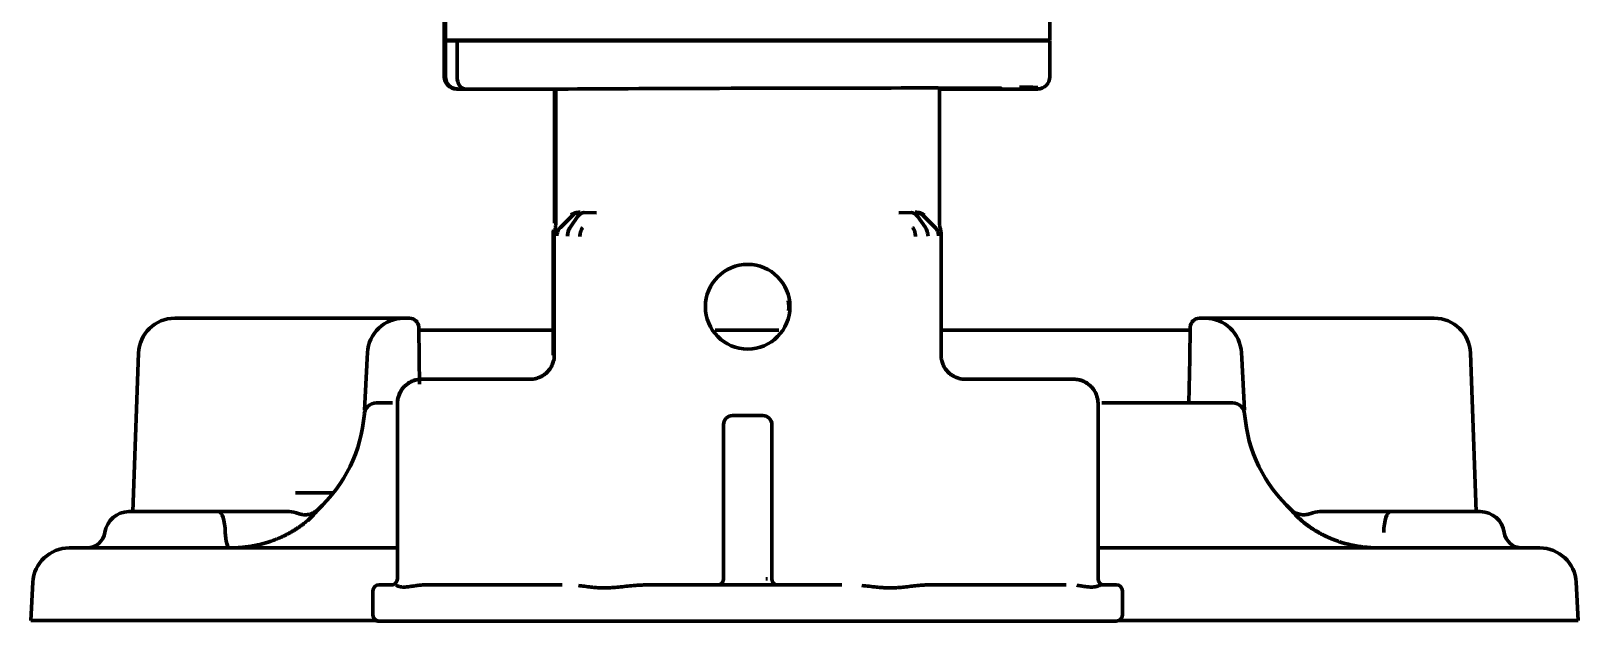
# Model space of a CAD drawing. Header units: inches. Extents: x -2898 to 7248, y 606 to 5598.
# Drawn here: x 7119.6 to 7247.6, y 2233.3 to 2282.1 of the extents above; entities that cross this region are included whole.
import ezdxf

# ---------------------------------------------------------------- set-up
doc = ezdxf.new("R2010")
doc.units = ezdxf.units.IN

msp = doc.modelspace()

# ---------------------------------------------------------------- linework, layer by layer
at = {"linetype": 'Continuous', "lineweight": 70}
for p, q in [((7153.87, 2411.84), (7153.87, 2281.34)), ((7153.77, 2358.85), (7153.77, 2281.29)), ((7203.87, 2358.4), (7203.87, 2281.34)), ((7153.77, 2278.3), (7153.77, 2281.29)), ((7153.87, 2281.29), (7153.77, 2281.29)), ((7155.67, 2281.34), (7153.87, 2281.34)), ((7154.6, 2281.29), (7153.87, 2281.29)), ((7153.87, 2278.3), (7153.87, 2281.29)), ((7154.6, 2281.29), (7154.83, 2281.29)), ((7155.06, 2281.29), (7154.83, 2281.29)), ((7154.83, 2281.29), (7154.83, 2278.29)), ((7154.83, 2281.29), (7154.83, 2278.29)), ((7154.97, 2281.29), (7155.12, 2281.34)), ((7155.06, 2281.29), (7156.82, 2281.29)), ((7202.07, 2281.34), (7155.67, 2281.34)), ((7156.12, 2281.34), (7155.97, 2281.29)), ((7201.37, 2281.29), (7156.82, 2281.29)), ((7157.59, 2281.34), (7157.48, 2281.29)), ((7157.59, 2281.34), (7157.48, 2281.29)), ((7166.4, 2281.29), (7166.25, 2281.34)), ((7181.25, 2281.29), (7181.1, 2281.34)), ((7196.8, 2281.29), (7196.65, 2281.34)), ((7201.37, 2281.29), (7203.87, 2281.29)), ((7203.87, 2281.34), (7202.07, 2281.34)), ((7202.77, 2281.29), (7202.62, 2281.34)), ((7203.77, 2281.34), (7203.77, 2281.29)), ((7203.87, 2278.44), (7203.87, 2281.29)), ((7203.87, 2278.3), (7203.87, 2278.44)), ((7155.2, 2277.29), (7155.43, 2277.29)), ((7155.3, 2277.29), (7155.53, 2277.29)), ((7155.54, 2277.29), (7164.02, 2277.29)), ((7155.54, 2277.29), (7164.02, 2277.29)), ((7162.9, 2277.29), (7162.9, 2266.21)), ((7163, 2277.29), (7163, 2266.21)), ((7194.75, 2266.21), (7194.75, 2277.38)), ((7194.75, 2277.29), (7202.21, 2277.29)), ((7194.75, 2277.29), (7202.21, 2277.29)), ((7202.21, 2277.29), (7202.44, 2277.29)), ((7165.33, 2267.07), (7166.36, 2267.05)), ((7191.38, 2267.05), (7192.41, 2267.07)), ((7164.31, 2266.79), (7163.37, 2265.85)), ((7164.83, 2266.77), (7164.17, 2265.83)), ((7164.17, 2265.83), (7164.17, 2265.83)), ((7192.91, 2266.77), (7193.58, 2265.83)), ((7193.43, 2266.79), (7194.37, 2265.85)), ((7162.77, 2255.29), (7162.77, 2265.35)), ((7162.87, 2255.29), (7162.87, 2265.35)), ((7194.87, 2255.29), (7194.87, 2265.35)), ((7131.47, 2258.34), (7136.96, 2258.34)), ((7136.96, 2258.34), (7144.42, 2258.34)), ((7144.42, 2258.34), (7150.42, 2258.34)), ((7150.42, 2258.34), (7150.87, 2258.34)), ((7150.87, 2258.34), (7150.9, 2258.34)), ((7216.27, 2258.34), (7216.24, 2258.34)), ((7216.27, 2258.34), (7216.72, 2258.34)), ((7216.72, 2258.34), (7222.72, 2258.34)), ((7222.72, 2258.34), (7230.18, 2258.34)), ((7230.18, 2258.34), (7235.67, 2258.34)), ((7151.65, 2257.61), (7151.69, 2254.97)), ((7162.77, 2257.34), (7151.65, 2257.34)), ((7181.46, 2257.34), (7176.18, 2257.34)), ((7215.49, 2257.34), (7194.87, 2257.34)), ((7215.45, 2254.97), (7215.49, 2257.61)), ((7128.47, 2255.45), (7128.01, 2242.34)), ((7147.4, 2255), (7147.42, 2255.5)), ((7219.72, 2255.5), (7219.75, 2255)), ((7239.13, 2242.34), (7238.67, 2255.45)), ((7147.17, 2250.72), (7147.4, 2255)), ((7151.69, 2254.97), (7151.73, 2252.89)), ((7215.38, 2251.34), (7215.45, 2254.97)), ((7219.75, 2255), (7219.97, 2250.72)), ((7151.89, 2253.29), (7160.87, 2253.29)), ((7196.87, 2253.29), (7205.86, 2253.29)), ((7149.48, 2251.34), (7148.15, 2251.34)), ((7149.89, 2251.29), (7149.89, 2236.79)), ((7180.12, 2250.29), (7177.62, 2250.29)), ((7207.86, 2251.29), (7207.86, 2236.79)), ((7218.99, 2251.34), (7208.16, 2251.34)), ((7176.87, 2249.54), (7176.87, 2236.79)), ((7180.87, 2236.79), (7180.87, 2249.54)), ((7143.57, 2243.89), (7141.47, 2243.89)), ((7144.59, 2243.89), (7143.57, 2243.89)), ((7127.67, 2242.34), (7135.13, 2242.34)), ((7239.48, 2242.34), (7232.01, 2242.34)), ((7149.89, 2239.34), (7122.73, 2239.34)), ((7244.41, 2239.34), (7207.85, 2239.34)), ((7119.57, 2233.34), (7119.74, 2236.5)), ((7148.37, 2236.29), (7149.53, 2236.29)), ((7152.51, 2236.29), (7163.53, 2236.29)), ((7171.07, 2236.29), (7177.1, 2236.29)), ((7177.97, 2236.29), (7179.77, 2236.29)), ((7180.65, 2236.29), (7186.67, 2236.29)), ((7194.21, 2236.29), (7205.23, 2236.29)), ((7209.37, 2236.29), (7208.21, 2236.29)), ((7247.57, 2233.34), (7247.41, 2236.5)), ((7147.87, 2235.79), (7147.87, 2233.79)), ((7209.87, 2233.79), (7209.87, 2235.79)), ((7119.57, 2233.34), (7148.15, 2233.34)), ((7148.27, 2233.29), (7148.37, 2233.29)), ((7148.37, 2233.29), (7209.37, 2233.29)), ((7209.59, 2233.34), (7247.57, 2233.34))]:
    msp.add_line(p, q, dxfattribs=at)
msp.add_circle((7178.87, 2259.29), 3.5, dxfattribs=at)
for centre, radius, start, end in [((7178.77, 2259.29), 3.5, 354.6056, 8.3475), ((7131.47, 2255.34), 3, 90, 178), ((7150.42, 2255.34), 3, 90, 177), ((7150.9, 2257.59), 0.75, 1, 90), ((7216.24, 2257.59), 0.75, 90, 179), ((7216.72, 2255.34), 3, 3, 90), ((7235.67, 2255.34), 3, 2, 90), ((7135.19, 2251.34), 12, 312.3399, 355.5883), ((7148.15, 2250.34), 1, 90, 175.5883), ((7177.62, 2249.54), 0.75, 90, 180), ((7180.12, 2249.54), 0.75, 0, 90), ((7218.99, 2250.34), 1, 4.4117, 90), ((7231.95, 2251.34), 12, 184.4117, 227.6601), ((7127.67, 2240.34), 2, 90, 171.7868), ((7239.48, 2240.34), 2, 8.2132, 90), ((7124.2, 2240.84), 1.5, 270, 351.7868), ((7242.94, 2240.84), 1.5, 188.2132, 270), ((7122.73, 2236.34), 3, 90, 177), ((7244.41, 2236.34), 3, 3, 90), ((7148.37, 2235.79), 0.5, 90, 180), ((7176.37, 2236.79), 0.5, 270, 0), ((7181.37, 2236.79), 0.5, 180, 270), ((7209.37, 2235.79), 0.5, 0, 90), ((7148.37, 2233.79), 0.5, 180, 270), ((7209.37, 2233.79), 0.5, 270, 0), ((7148.27, 2233.79), 0.5, 244.1573, 270)]:
    msp.add_arc(centre, radius, start, end, dxfattribs=at)
for centre, major_axis, ratio, start_param, end_param in [((7154.77, 2278.3), (-1, 0), 0.999995, 0, 1.567711), ((7154.87, 2278.3), (-1, 0), 0.999995, 0, 1.567711), ((7156.27, 2277.29), (-1.5, 0), 0.003085, 0.00001, 0.785408), ((7155.54, 2278.29), (0, 1), 0.7071, 1.570796, 3.141593), ((7155.54, 2278.29), (0, 1), 0.7071, 1.570796, 3.141593), ((7156.37, 2277.29), (-1.5, 0), 0.003085, 0.00001, 0.785408), ((7178.87, 2277.29), (21, 0.06), 0.003085, 5.569494, 8.63937), ((7201.37, 2277.43), (1.5, 0), 0.003085, 6.283176, 7.853972), ((7201.37, 2277.29), (1.5, 0), 0.003085, 5.497778, 6.283176), ((7202.87, 2278.3), (-1, 0), 0.999995, 1.573882, 3.141593), ((7165.02, 2266.08), (-0.707, -0.707), 0.999695, 3.927142, 4.71239), ((7164.67, 2265.13), (-0.017, -1), 0.707053, 3.945502, 4.724738), ((7165.7, 2265.11), (-0.01, -1), 0.707088, 3.940402, 4.719667), ((7192.04, 2265.11), (0.01, -1), 0.707088, 1.564381, 2.342782), ((7151.89, 2251.29), (1.41, 1.41), 0.999695, 0.78555, 2.356042), ((7205.86, 2251.29), (-1.41, 1.41), 0.999695, 3.927143, 5.497635), ((7135.13, 2240.34), (0, -2), 0.263465, 1.714146, 3.141593), ((7140.93, 2240.34), (0, -2), 1, 2.752772, 3.14159), ((7226.21, 2240.34), (0, 2), 1, 0, 0.388814), ((7232.01, 2240.34), (0, -2), 0.263455, 3.141593, 4.569043), ((7136.04, 2240.84), (0, 1.5), 0.263454, 1.714393, 3.141591), ((7149.39, 2236.79), (0, -0.5), 0.999848, 0, 1.570796), ((7208.36, 2236.79), (0, -0.5), 0.999848, 4.712389, 6.283185)]:
    msp.add_ellipse(centre, major_axis=major_axis, ratio=ratio, start_param=start_param, end_param=end_param, dxfattribs=at)
for points, knots in [([(7165.01, 2267.1), (7164.93, 2267.1), (7164.85, 2267.1), (7164.71, 2267.08), (7164.64, 2267.06), (7164.55, 2267.03), (7164.52, 2267.02), (7164.46, 2267), (7164.43, 2266.98), (7164.37, 2266.95), (7164.35, 2266.94), (7164.29, 2266.9), (7164.27, 2266.88), (7164.24, 2266.86)], [0, 0, 0, 0, 0.25, 0.25, 0.5, 0.5, 0.625, 0.625, 0.75, 0.75, 0.875, 0.875, 1, 1, 1, 1]), ([(7164.83, 2266.77), (7164.86, 2266.82), (7164.9, 2266.86), (7164.95, 2266.91), (7164.96, 2266.92), (7164.98, 2266.93), (7164.99, 2266.94), (7165.02, 2266.97), (7165.04, 2266.98), (7165.1, 2267.02), (7165.15, 2267.04), (7165.2, 2267.05), (7165.22, 2267.06), (7165.23, 2267.06), (7165.24, 2267.06), (7165.24, 2267.06), (7165.25, 2267.06), (7165.25, 2267.06), (7165.28, 2267.07), (7165.31, 2267.07), (7165.33, 2267.07)], [0, 0, 0, 0, 0.25, 0.25, 0.3125, 0.3125, 0.375, 0.375, 0.5, 0.5, 0.75, 0.75, 0.8125, 0.828125, 0.828125, 0.84375, 0.84375, 0.875, 0.875, 1, 1, 1, 1]), ([(7192.91, 2266.77), (7192.88, 2266.82), (7192.84, 2266.86), (7192.78, 2266.92), (7192.76, 2266.93), (7192.73, 2266.96), (7192.72, 2266.96), (7192.7, 2266.98), (7192.69, 2266.99), (7192.64, 2267.02), (7192.59, 2267.04), (7192.54, 2267.05), (7192.52, 2267.06), (7192.51, 2267.06), (7192.5, 2267.06), (7192.5, 2267.06), (7192.49, 2267.06), (7192.49, 2267.06), (7192.46, 2267.07), (7192.44, 2267.07), (7192.41, 2267.07)], [0, 0, 0, 0, 0.25, 0.25, 0.375, 0.375, 0.4375, 0.4375, 0.5, 0.5, 0.75, 0.75, 0.8125, 0.828125, 0.828125, 0.84375, 0.84375, 0.875, 0.875, 1, 1, 1, 1]), ([(7193.43, 2266.79), (7193.38, 2266.84), (7193.28, 2266.92), (7193.17, 2266.98), (7193.04, 2267.03), (7192.98, 2267.05), (7192.9, 2267.07), (7192.88, 2267.07), (7192.85, 2267.08), (7192.83, 2267.08), (7192.83, 2267.08), (7192.79, 2267.08), (7192.75, 2267.08), (7192.72, 2267.08)], [0, 0, 0, 0, 0.25, 0.5, 0.5, 0.75, 0.75, 0.8125, 0.84375, 0.84375, 0.875, 0.875, 1, 1, 1, 1]), ([(7193.5, 2266.86), (7193.45, 2266.9), (7193.4, 2266.94), (7193.28, 2267), (7193.22, 2267.02), (7193.1, 2267.06), (7193.03, 2267.08), (7192.89, 2267.1), (7192.81, 2267.1), (7192.73, 2267.1)], [0, 0, 0, 0, 0.25, 0.25, 0.5, 0.5, 0.75, 0.75, 1, 1, 1, 1]), ([(7162.81, 2265.64), (7162.81, 2265.64), (7162.81, 2265.64), (7162.81, 2265.62), (7162.79, 2265.57), (7162.78, 2265.5), (7162.77, 2265.43), (7162.77, 2265.38), (7162.77, 2265.35)], [0, 0, 0, 0, 0.000031, 0.000031, 0.250024, 0.500016, 0.750008, 1, 1, 1, 1]), ([(7162.91, 2265.64), (7162.91, 2265.64), (7162.91, 2265.64), (7162.91, 2265.62), (7162.89, 2265.57), (7162.88, 2265.5), (7162.87, 2265.43), (7162.87, 2265.38), (7162.87, 2265.35)], [0, 0, 0, 0, 0.000031, 0.000031, 0.250024, 0.500016, 0.750008, 1, 1, 1, 1]), ([(7162.91, 2265.64), (7162.94, 2265.73), (7162.96, 2265.83), (7162.98, 2265.97), (7162.99, 2266.04), (7162.99, 2266.13), (7163, 2266.16), (7163, 2266.18), (7163, 2266.19), (7163, 2266.2), (7163, 2266.21), (7163, 2266.21)], [0, 0, 0, 0, 0.5, 0.5, 0.75, 0.875, 0.9375, 0.9375, 0.96875, 0.96875, 1, 1, 1, 1]), ([(7163.37, 2265.85), (7163.33, 2265.8), (7163.29, 2265.75), (7163.21, 2265.64), (7163.18, 2265.59), (7163.13, 2265.47), (7163.11, 2265.4), (7163.09, 2265.27), (7163.08, 2265.21), (7163.08, 2265.14)], [0, 0, 0, 0, 0.25, 0.25, 0.5, 0.5, 0.75, 0.75, 1, 1, 1, 1]), ([(7165.2, 2265.81), (7165.2, 2265.81), (7165.2, 2265.81), (7165.18, 2265.79), (7165.15, 2265.74), (7165.11, 2265.66), (7165.07, 2265.58), (7165.04, 2265.49), (7165.02, 2265.4), (7165, 2265.3), (7164.99, 2265.21), (7164.99, 2265.14), (7164.99, 2265.11)], [0, 0, 0, 0, 0.00004, 0.00004, 0.125035, 0.25003, 0.375025, 0.50002, 0.625015, 0.75001, 0.875005, 1, 1, 1, 1]), ([(7192.54, 2265.82), (7192.55, 2265.81), (7192.56, 2265.8), (7192.57, 2265.77), (7192.58, 2265.76), (7192.6, 2265.72), (7192.62, 2265.69), (7192.65, 2265.61), (7192.68, 2265.56), (7192.7, 2265.46), (7192.71, 2265.43), (7192.73, 2265.37), (7192.73, 2265.34), (7192.74, 2265.27), (7192.75, 2265.23), (7192.75, 2265.19), (7192.75, 2265.18), (7192.75, 2265.17), (7192.75, 2265.15), (7192.75, 2265.13), (7192.75, 2265.11)], [0, 0, 0, 0, 0.0625, 0.0625, 0.125, 0.125, 0.25, 0.25, 0.5, 0.5, 0.625, 0.625, 0.75, 0.75, 0.875, 0.90625, 0.921875, 0.921875, 0.9375, 1, 1, 1, 1]), ([(7193.58, 2265.83), (7193.59, 2265.81), (7193.61, 2265.77), (7193.64, 2265.73), (7193.64, 2265.72), (7193.65, 2265.72), (7193.65, 2265.71), (7193.65, 2265.71), (7193.66, 2265.7), (7193.66, 2265.69), (7193.69, 2265.62), (7193.71, 2265.56), (7193.75, 2265.44), (7193.76, 2265.38), (7193.78, 2265.26), (7193.78, 2265.19), (7193.79, 2265.13)], [0, 0, 0, 0, 0.125, 0.1875, 0.195313, 0.195313, 0.203125, 0.203125, 0.21875, 0.25, 0.25, 0.5, 0.5, 0.75, 0.75, 1, 1, 1, 1]), ([(7194.66, 2265.14), (7194.66, 2265.21), (7194.65, 2265.27), (7194.63, 2265.4), (7194.61, 2265.46), (7194.57, 2265.55), (7194.55, 2265.59), (7194.53, 2265.63), (7194.53, 2265.64), (7194.53, 2265.64), (7194.53, 2265.64), (7194.52, 2265.65), (7194.52, 2265.65), (7194.51, 2265.67), (7194.5, 2265.69), (7194.45, 2265.76), (7194.41, 2265.8), (7194.37, 2265.85)], [0, 0, 0, 0, 0.25, 0.25, 0.5, 0.5, 0.625, 0.65625, 0.660156, 0.660156, 0.664063, 0.664063, 0.671875, 0.6875, 0.75, 0.75, 1, 1, 1, 1]), ([(7194.83, 2265.64), (7194.8, 2265.73), (7194.78, 2265.83), (7194.76, 2265.97), (7194.75, 2266.04), (7194.75, 2266.13), (7194.75, 2266.16), (7194.75, 2266.18), (7194.75, 2266.19), (7194.75, 2266.2), (7194.75, 2266.21), (7194.75, 2266.21)], [0, 0, 0, 0, 0.5, 0.5, 0.75, 0.875, 0.9375, 0.9375, 0.96875, 0.96875, 1, 1, 1, 1]), ([(7194.83, 2265.64), (7194.83, 2265.64), (7194.83, 2265.64), (7194.84, 2265.62), (7194.85, 2265.57), (7194.86, 2265.5), (7194.87, 2265.43), (7194.87, 2265.38), (7194.87, 2265.35)], [0, 0, 0, 0, 0.000031, 0.000031, 0.250024, 0.500016, 0.750008, 1, 1, 1, 1]), ([(7149.88, 2251.29), (7149.88, 2251.31), (7149.89, 2251.33), (7149.89, 2251.36), (7149.89, 2251.37), (7149.89, 2251.42), (7149.89, 2251.46), (7149.9, 2251.55), (7149.92, 2251.68), (7149.95, 2251.81), (7149.98, 2251.9), (7149.99, 2251.93), (7150.01, 2252), (7150.02, 2252.03), (7150.09, 2252.18), (7150.15, 2252.29), (7150.26, 2252.46), (7150.3, 2252.51), (7150.36, 2252.59), (7150.38, 2252.61), (7150.42, 2252.66), (7150.45, 2252.68), (7150.56, 2252.8), (7150.66, 2252.88), (7150.8, 2252.97), (7150.83, 2252.99), (7150.87, 2253.02), (7150.88, 2253.02), (7150.91, 2253.04), (7150.98, 2253.08), (7151.06, 2253.12), (7151.24, 2253.19), (7151.36, 2253.23), (7151.52, 2253.26), (7151.56, 2253.27), (7151.62, 2253.28), (7151.66, 2253.28), (7151.75, 2253.29), (7151.82, 2253.29), (7151.89, 2253.29)], [0, 0, 0, 0, 0.015625, 0.015625, 0.03125, 0.03125, 0.0625, 0.0625, 0.125, 0.1875, 0.1875, 0.21875, 0.21875, 0.25, 0.25, 0.375, 0.375, 0.4375, 0.4375, 0.46875, 0.46875, 0.5, 0.5, 0.625, 0.625, 0.65625, 0.65625, 0.671875, 0.671875, 0.6875, 0.75, 0.75, 0.875, 0.875, 0.90625, 0.90625, 0.9375, 0.9375, 1, 1, 1, 1]), ([(7207.86, 2251.29), (7207.86, 2251.31), (7207.86, 2251.33), (7207.86, 2251.36), (7207.85, 2251.37), (7207.85, 2251.42), (7207.85, 2251.46), (7207.84, 2251.55), (7207.82, 2251.68), (7207.79, 2251.81), (7207.76, 2251.9), (7207.75, 2251.93), (7207.73, 2252), (7207.72, 2252.03), (7207.65, 2252.18), (7207.59, 2252.29), (7207.48, 2252.46), (7207.45, 2252.51), (7207.38, 2252.59), (7207.36, 2252.61), (7207.32, 2252.66), (7207.29, 2252.68), (7207.18, 2252.8), (7207.08, 2252.88), (7206.94, 2252.97), (7206.91, 2252.99), (7206.87, 2253.02), (7206.86, 2253.02), (7206.83, 2253.04), (7206.76, 2253.08), (7206.68, 2253.12), (7206.5, 2253.19), (7206.38, 2253.23), (7206.22, 2253.26), (7206.18, 2253.27), (7206.12, 2253.28), (7206.09, 2253.28), (7205.99, 2253.29), (7205.92, 2253.29), (7205.86, 2253.29)], [0, 0, 0, 0, 0.015625, 0.015625, 0.03125, 0.03125, 0.0625, 0.0625, 0.125, 0.1875, 0.1875, 0.21875, 0.21875, 0.25, 0.25, 0.375, 0.375, 0.4375, 0.4375, 0.46875, 0.46875, 0.5, 0.5, 0.625, 0.625, 0.65625, 0.65625, 0.671875, 0.671875, 0.6875, 0.75, 0.75, 0.875, 0.875, 0.90625, 0.90625, 0.9375, 0.9375, 1, 1, 1, 1]), ([(7139.35, 2242.34), (7139.02, 2242.34), (7138.69, 2242.34), (7138.19, 2242.34), (7138.02, 2242.34), (7137.68, 2242.34), (7137.51, 2242.34), (7137.17, 2242.34), (7136.99, 2242.34), (7136.72, 2242.34), (7136.63, 2242.34), (7136.45, 2242.34), (7136.36, 2242.34), (7136.08, 2242.34), (7135.9, 2242.34), (7135.52, 2242.34), (7135.32, 2242.34), (7135.13, 2242.34)], [0, 0, 0, 0, 0.25, 0.25, 0.375, 0.375, 0.5, 0.5, 0.625, 0.625, 0.6875, 0.6875, 0.75, 0.75, 0.875, 0.875, 1, 1, 1, 1]), ([(7140.93, 2242.34), (7140.93, 2242.34), (7140.92, 2242.34), (7140.89, 2242.34), (7140.87, 2242.34), (7140.8, 2242.34), (7140.76, 2242.34), (7140.69, 2242.34), (7140.66, 2242.34), (7140.62, 2242.34), (7140.6, 2242.34), (7140.57, 2242.34), (7140.56, 2242.34), (7140.47, 2242.34), (7140.4, 2242.34), (7140.23, 2242.34), (7140.14, 2242.34), (7140.02, 2242.34), (7139.99, 2242.34), (7139.94, 2242.34), (7139.91, 2242.34), (7139.83, 2242.34), (7139.78, 2242.34), (7139.6, 2242.34), (7139.48, 2242.34), (7139.35, 2242.34)], [0, 0, 0, 0, 0.120168, 0.120168, 0.245859, 0.245859, 0.371549, 0.371549, 0.434394, 0.434394, 0.465816, 0.465816, 0.497239, 0.497239, 0.622929, 0.622929, 0.74862, 0.74862, 0.780042, 0.780042, 0.811465, 0.811465, 0.87431, 0.87431, 1, 1, 1, 1]), ([(7141.78, 2241.09), (7141.79, 2241.09), (7141.81, 2241.1), (7141.83, 2241.12), (7141.85, 2241.13), (7141.87, 2241.15), (7141.89, 2241.16), (7141.91, 2241.18), (7141.93, 2241.19), (7141.95, 2241.21), (7141.97, 2241.22), (7142, 2241.24), (7142.02, 2241.25), (7142.04, 2241.27), (7142.06, 2241.28), (7142.08, 2241.3), (7142.1, 2241.32), (7142.12, 2241.33), (7142.14, 2241.35), (7142.16, 2241.36), (7142.17, 2241.38), (7142.19, 2241.39), (7142.21, 2241.41), (7142.23, 2241.42), (7142.25, 2241.44), (7142.27, 2241.45), (7142.29, 2241.47), (7142.31, 2241.48), (7142.32, 2241.5), (7142.34, 2241.51), (7142.36, 2241.53), (7142.38, 2241.54), (7142.39, 2241.56), (7142.41, 2241.57), (7142.43, 2241.59), (7142.45, 2241.6), (7142.51, 2241.65), (7142.61, 2241.74), (7142.73, 2241.86), (7142.83, 2241.96), (7142.93, 2242.06), (7143.01, 2242.16), (7143.09, 2242.24), (7143.14, 2242.31), (7143.18, 2242.35), (7143.2, 2242.37), (7143.21, 2242.39), (7143.22, 2242.4), (7143.22, 2242.41), (7143.23, 2242.42), (7143.24, 2242.43), (7143.25, 2242.44), (7143.25, 2242.45), (7143.26, 2242.45), (7143.26, 2242.46), (7143.26, 2242.46), (7143.27, 2242.47), (7143.27, 2242.47), (7143.27, 2242.47), (7143.27, 2242.47), (7143.27, 2242.47), (7143.27, 2242.47)], [0, 0, 0, 0, 0.005981, 0.011979, 0.017993, 0.024024, 0.030072, 0.036136, 0.042216, 0.048312, 0.054424, 0.060552, 0.066696, 0.072855, 0.07903, 0.085221, 0.091427, 0.097648, 0.103885, 0.110137, 0.116404, 0.122686, 0.128984, 0.135296, 0.141623, 0.147964, 0.154321, 0.160692, 0.167078, 0.173478, 0.179893, 0.186322, 0.192766, 0.199223, 0.205695, 0.212182, 0.218682, 0.277307, 0.334296, 0.389687, 0.443531, 0.513013, 0.578894, 0.641314, 0.700366, 0.720227, 0.739948, 0.759533, 0.778983, 0.798302, 0.817491, 0.83655, 0.855481, 0.874285, 0.892964, 0.911522, 0.92996, 0.94828, 0.966483, 0.984571, 1, 1, 1, 1]), ([(7223.87, 2242.47), (7223.93, 2242.42), (7223.98, 2242.38), (7224.11, 2242.3), (7224.17, 2242.26), (7224.31, 2242.19), (7224.38, 2242.17), (7224.52, 2242.13), (7224.59, 2242.11), (7224.73, 2242.09), (7224.8, 2242.08), (7224.94, 2242.08), (7225.01, 2242.09), (7225.15, 2242.1), (7225.21, 2242.12), (7225.33, 2242.15), (7225.39, 2242.17), (7225.45, 2242.19)], [0, 0, 0, 0, 0.125, 0.125, 0.25, 0.25, 0.375, 0.375, 0.5, 0.5, 0.625, 0.625, 0.75, 0.75, 0.875, 0.875, 1, 1, 1, 1]), ([(7223.87, 2242.47), (7223.87, 2242.47), (7223.87, 2242.47), (7223.87, 2242.47), (7223.87, 2242.47), (7223.87, 2242.47), (7223.88, 2242.47), (7223.88, 2242.47), (7223.88, 2242.46), (7223.88, 2242.46), (7223.88, 2242.46), (7223.88, 2242.46), (7223.89, 2242.45), (7223.89, 2242.45), (7223.89, 2242.45), (7223.9, 2242.44), (7223.9, 2242.43), (7223.92, 2242.41), (7223.94, 2242.39), (7223.96, 2242.35), (7224, 2242.31), (7224.05, 2242.24), (7224.13, 2242.16), (7224.21, 2242.06), (7224.31, 2241.96), (7224.41, 2241.86), (7224.54, 2241.74), (7224.64, 2241.65), (7224.71, 2241.58), (7224.75, 2241.55), (7224.79, 2241.52), (7224.82, 2241.49), (7224.86, 2241.46), (7224.9, 2241.43), (7224.94, 2241.4), (7224.98, 2241.37), (7225.02, 2241.34), (7225.06, 2241.31), (7225.1, 2241.27), (7225.14, 2241.24), (7225.18, 2241.21), (7225.23, 2241.18), (7225.27, 2241.15), (7225.31, 2241.12), (7225.34, 2241.1), (7225.36, 2241.09)], [0, 0, 0, 0, 0.029105, 0.038847, 0.048609, 0.058391, 0.068194, 0.078018, 0.087864, 0.09773, 0.107619, 0.117529, 0.127462, 0.137417, 0.147396, 0.157398, 0.192275, 0.227923, 0.264352, 0.301579, 0.36045, 0.422688, 0.488383, 0.557676, 0.611378, 0.666619, 0.723453, 0.781915, 0.795247, 0.808519, 0.821731, 0.834881, 0.84797, 0.860996, 0.87396, 0.886861, 0.899697, 0.912469, 0.925176, 0.937816, 0.95039, 0.962897, 0.975334, 0.987703, 1, 1, 1, 1]), ([(7227.79, 2242.34), (7227.76, 2242.34), (7227.73, 2242.34), (7227.66, 2242.34), (7227.57, 2242.34), (7227.48, 2242.34), (7227.31, 2242.34), (7227.2, 2242.34), (7227.05, 2242.34), (7227.01, 2242.34), (7226.94, 2242.34), (7226.91, 2242.34), (7226.87, 2242.34), (7226.76, 2242.34), (7226.67, 2242.34), (7226.57, 2242.34), (7226.54, 2242.34), (7226.5, 2242.34), (7226.48, 2242.34), (7226.46, 2242.34), (7226.44, 2242.34), (7226.38, 2242.34), (7226.34, 2242.34), (7226.27, 2242.34), (7226.25, 2242.34), (7226.22, 2242.34), (7226.21, 2242.34), (7226.21, 2242.34)], [0, 0, 0, 0, 0.031409, 0.031409, 0.062818, 0.125636, 0.125636, 0.251273, 0.251273, 0.314091, 0.314091, 0.3455, 0.3455, 0.376909, 0.502546, 0.502546, 0.565364, 0.565364, 0.596773, 0.596773, 0.628182, 0.628182, 0.753819, 0.753819, 0.879455, 0.879455, 1, 1, 1, 1]), ([(7232.01, 2242.34), (7231.82, 2242.34), (7231.63, 2242.34), (7231.34, 2242.34), (7231.25, 2242.34), (7231.06, 2242.34), (7230.96, 2242.34), (7230.5, 2242.34), (7230.15, 2242.34), (7229.71, 2242.34), (7229.63, 2242.34), (7229.46, 2242.34), (7229.37, 2242.34), (7229.12, 2242.34), (7228.95, 2242.34), (7228.45, 2242.34), (7228.12, 2242.34), (7227.79, 2242.34)], [0, 0, 0, 0, 0.125, 0.125, 0.1875, 0.1875, 0.25, 0.25, 0.5, 0.5, 0.5625, 0.5625, 0.625, 0.625, 0.75, 0.75, 1, 1, 1, 1]), ([(7136.04, 2239.34), (7136.05, 2239.34), (7136.08, 2239.34), (7136.13, 2239.34), (7136.17, 2239.34), (7136.21, 2239.34), (7136.26, 2239.35), (7136.3, 2239.35), (7136.34, 2239.35), (7136.39, 2239.35), (7136.43, 2239.35), (7136.48, 2239.35), (7136.52, 2239.35), (7136.56, 2239.36), (7136.61, 2239.36), (7136.65, 2239.36), (7136.69, 2239.36), (7136.74, 2239.37), (7136.78, 2239.37), (7136.82, 2239.37), (7136.87, 2239.37), (7136.91, 2239.38), (7136.96, 2239.38), (7137, 2239.38), (7137.04, 2239.39), (7137.09, 2239.39), (7137.13, 2239.4), (7137.17, 2239.4), (7137.22, 2239.41), (7137.26, 2239.41), (7137.3, 2239.42), (7137.34, 2239.42), (7137.39, 2239.43), (7137.43, 2239.43), (7137.47, 2239.44), (7137.52, 2239.44), (7137.56, 2239.45), (7137.6, 2239.46), (7137.65, 2239.46), (7137.69, 2239.47), (7137.73, 2239.47), (7137.77, 2239.48), (7137.82, 2239.49), (7137.86, 2239.5), (7137.9, 2239.5), (7137.94, 2239.51), (7137.99, 2239.52), (7138.03, 2239.53), (7138.07, 2239.53), (7138.11, 2239.54), (7138.15, 2239.55), (7138.2, 2239.56), (7138.24, 2239.57), (7138.28, 2239.58), (7138.32, 2239.59), (7138.36, 2239.6), (7138.41, 2239.6), (7138.45, 2239.61), (7138.49, 2239.62), (7138.53, 2239.63), (7138.57, 2239.64), (7138.61, 2239.65), (7138.65, 2239.66), (7138.7, 2239.67), (7138.74, 2239.69), (7138.78, 2239.7), (7138.82, 2239.71), (7138.86, 2239.72), (7138.9, 2239.73), (7138.94, 2239.74), (7138.98, 2239.75), (7139.02, 2239.77), (7139.06, 2239.78), (7139.1, 2239.79), (7139.14, 2239.8), (7139.18, 2239.81), (7139.23, 2239.83), (7139.3, 2239.85), (7139.38, 2239.88), (7139.45, 2239.9), (7139.53, 2239.93), (7139.61, 2239.96), (7139.69, 2239.99), (7139.76, 2240.02), (7139.84, 2240.05), (7139.92, 2240.08), (7139.99, 2240.11), (7140.07, 2240.14), (7140.15, 2240.17), (7140.22, 2240.21), (7140.3, 2240.24), (7140.37, 2240.28), (7140.45, 2240.31), (7140.52, 2240.35), (7140.59, 2240.38), (7140.67, 2240.42), (7140.74, 2240.46), (7140.81, 2240.5), (7140.89, 2240.53), (7140.96, 2240.57), (7141.03, 2240.61), (7141.1, 2240.65), (7141.17, 2240.7), (7141.24, 2240.74), (7141.31, 2240.78), (7141.38, 2240.82), (7141.45, 2240.87), (7141.52, 2240.91), (7141.58, 2240.95), (7141.65, 2241), (7141.72, 2241.04), (7141.76, 2241.07), (7141.78, 2241.09)], [0, 0, 0, 0, 0.006366, 0.012739, 0.019119, 0.025506, 0.031899, 0.0383, 0.044708, 0.051122, 0.057542, 0.06397, 0.070404, 0.076844, 0.083291, 0.089744, 0.096204, 0.10267, 0.109142, 0.115621, 0.122106, 0.128598, 0.135096, 0.1416, 0.14811, 0.154627, 0.16115, 0.167679, 0.174215, 0.180756, 0.187304, 0.193857, 0.200417, 0.206983, 0.213555, 0.220133, 0.226717, 0.233307, 0.239902, 0.246504, 0.253112, 0.259725, 0.266344, 0.272969, 0.2796, 0.286236, 0.292878, 0.299525, 0.306178, 0.312837, 0.319501, 0.326171, 0.332846, 0.339527, 0.346213, 0.352904, 0.359602, 0.366304, 0.373012, 0.379725, 0.386443, 0.393167, 0.399896, 0.40663, 0.413369, 0.420114, 0.426863, 0.433618, 0.440378, 0.447143, 0.453913, 0.460688, 0.467469, 0.474254, 0.481044, 0.487839, 0.494639, 0.508034, 0.521492, 0.535014, 0.5486, 0.562249, 0.575962, 0.589737, 0.603575, 0.617475, 0.631436, 0.64546, 0.659546, 0.673693, 0.687901, 0.70217, 0.7165, 0.73089, 0.74534, 0.75985, 0.774421, 0.78905, 0.80374, 0.818488, 0.833295, 0.84816, 0.863085, 0.878067, 0.893108, 0.908207, 0.923363, 0.938576, 0.953847, 0.969175, 0.984559, 1, 1, 1, 1]), ([(7225.36, 2241.09), (7225.37, 2241.08), (7225.39, 2241.06), (7225.42, 2241.04), (7225.46, 2241.02), (7225.49, 2241), (7225.53, 2240.97), (7225.56, 2240.95), (7225.6, 2240.93), (7225.63, 2240.9), (7225.67, 2240.88), (7225.7, 2240.86), (7225.74, 2240.84), (7225.77, 2240.82), (7225.81, 2240.79), (7225.84, 2240.77), (7225.88, 2240.75), (7225.91, 2240.73), (7225.95, 2240.71), (7225.98, 2240.69), (7226.02, 2240.67), (7226.06, 2240.65), (7226.09, 2240.62), (7226.13, 2240.6), (7226.17, 2240.58), (7226.2, 2240.56), (7226.24, 2240.54), (7226.28, 2240.52), (7226.31, 2240.5), (7226.35, 2240.48), (7226.39, 2240.46), (7226.42, 2240.45), (7226.46, 2240.43), (7226.5, 2240.41), (7226.54, 2240.39), (7226.58, 2240.37), (7226.61, 2240.35), (7226.65, 2240.33), (7226.69, 2240.31), (7226.73, 2240.3), (7226.76, 2240.28), (7226.8, 2240.26), (7226.84, 2240.24), (7226.88, 2240.23), (7226.92, 2240.21), (7226.96, 2240.19), (7227, 2240.17), (7227.03, 2240.16), (7227.07, 2240.14), (7227.11, 2240.12), (7227.15, 2240.11), (7227.19, 2240.09), (7227.23, 2240.08), (7227.27, 2240.06), (7227.31, 2240.05), (7227.35, 2240.03), (7227.39, 2240.01), (7227.42, 2240), (7227.46, 2239.98), (7227.5, 2239.97), (7227.54, 2239.96), (7227.58, 2239.94), (7227.62, 2239.93), (7227.66, 2239.91), (7227.7, 2239.9), (7227.74, 2239.89), (7227.78, 2239.87), (7227.93, 2239.82), (7228.18, 2239.74), (7228.56, 2239.64), (7228.94, 2239.56), (7229.22, 2239.51), (7229.41, 2239.47), (7229.49, 2239.46), (7229.58, 2239.45), (7229.67, 2239.44), (7229.76, 2239.43), (7229.85, 2239.41), (7229.93, 2239.41), (7230.02, 2239.4), (7230.11, 2239.39), (7230.2, 2239.38), (7230.29, 2239.37), (7230.38, 2239.37), (7230.47, 2239.36), (7230.56, 2239.36), (7230.65, 2239.35), (7230.74, 2239.35), (7230.83, 2239.35), (7230.92, 2239.34), (7231.01, 2239.34), (7231.07, 2239.34), (7231.1, 2239.34)], [0, 0, 0, 0, 0.007905, 0.015796, 0.023671, 0.031531, 0.039376, 0.047206, 0.055021, 0.06282, 0.070604, 0.078373, 0.086127, 0.093865, 0.101588, 0.109296, 0.116988, 0.124665, 0.132326, 0.139972, 0.147602, 0.155217, 0.162816, 0.170399, 0.177967, 0.185518, 0.193055, 0.200575, 0.20808, 0.215569, 0.223043, 0.2305, 0.237942, 0.245367, 0.252777, 0.26017, 0.267548, 0.27491, 0.282255, 0.289584, 0.296897, 0.304194, 0.311475, 0.31874, 0.325988, 0.333221, 0.340437, 0.347636, 0.354819, 0.361986, 0.369136, 0.37627, 0.383387, 0.390488, 0.397572, 0.404639, 0.41169, 0.418724, 0.425741, 0.432742, 0.439726, 0.446693, 0.453644, 0.460577, 0.467494, 0.474394, 0.481276, 0.488142, 0.550495, 0.612099, 0.672931, 0.732973, 0.746426, 0.759869, 0.773302, 0.786725, 0.800139, 0.813542, 0.826934, 0.840316, 0.853687, 0.867047, 0.880396, 0.893734, 0.907061, 0.920376, 0.93368, 0.946971, 0.960249, 0.973514, 0.986764, 1, 1, 1, 1]), ([(7151.64, 2236.25), (7151.58, 2236.24), (7151.52, 2236.23), (7151.4, 2236.22), (7151.35, 2236.21), (7151.18, 2236.18), (7151.08, 2236.17), (7150.87, 2236.14), (7150.78, 2236.12), (7150.64, 2236.11), (7150.6, 2236.11), (7150.51, 2236.1), (7150.43, 2236.1), (7150.36, 2236.1), (7150.28, 2236.11), (7150.25, 2236.11), (7150.18, 2236.12), (7150.14, 2236.12), (7150.08, 2236.14), (7150.05, 2236.14), (7149.97, 2236.17), (7149.91, 2236.18), (7149.82, 2236.22), (7149.78, 2236.23), (7149.75, 2236.25)], [0, 0, 0, 0, 0.0625, 0.0625, 0.125, 0.125, 0.25, 0.25, 0.375, 0.375, 0.4375, 0.4375, 0.5, 0.5625, 0.5625, 0.625, 0.625, 0.6875, 0.6875, 0.75, 0.75, 0.875, 0.875, 1, 1, 1, 1]), ([(7152.51, 2236.29), (7152.36, 2236.29), (7152.22, 2236.29), (7152, 2236.28), (7151.93, 2236.28), (7151.78, 2236.26), (7151.71, 2236.26), (7151.64, 2236.25)], [0, 0, 0, 0, 0.5, 0.5, 0.75, 0.75, 1, 1, 1, 1]), ([(7169.42, 2236.23), (7169.22, 2236.21), (7169.01, 2236.19), (7168.61, 2236.15), (7168.41, 2236.12), (7168.01, 2236.08), (7167.81, 2236.07), (7167.57, 2236.05), (7167.52, 2236.05), (7167.42, 2236.04), (7167.37, 2236.04), (7167.22, 2236.03), (7167.03, 2236.03), (7166.84, 2236.03), (7166.65, 2236.04), (7166.56, 2236.04), (7166.37, 2236.06), (7166.28, 2236.07), (7166.14, 2236.08), (7166.09, 2236.08), (7166, 2236.09), (7165.95, 2236.1), (7165.73, 2236.12), (7165.55, 2236.15), (7165.2, 2236.19), (7165.03, 2236.21), (7164.86, 2236.23)], [0, 0, 0, 0, 0.125, 0.125, 0.25, 0.25, 0.375, 0.375, 0.40625, 0.40625, 0.4375, 0.4375, 0.5, 0.5625, 0.5625, 0.625, 0.625, 0.6875, 0.6875, 0.71875, 0.71875, 0.75, 0.75, 0.875, 0.875, 1, 1, 1, 1]), ([(7171.07, 2236.29), (7170.8, 2236.29), (7170.52, 2236.29), (7170.11, 2236.27), (7169.97, 2236.27), (7169.7, 2236.25), (7169.56, 2236.24), (7169.42, 2236.23)], [0, 0, 0, 0, 0.5, 0.5, 0.75, 0.75, 1, 1, 1, 1]), ([(7192.88, 2236.23), (7192.71, 2236.21), (7192.54, 2236.19), (7192.19, 2236.15), (7192.01, 2236.12), (7191.65, 2236.08), (7191.47, 2236.07), (7191.23, 2236.05), (7191.19, 2236.05), (7191.09, 2236.04), (7191.05, 2236.04), (7190.9, 2236.03), (7190.71, 2236.03), (7190.52, 2236.03), (7190.32, 2236.04), (7190.23, 2236.04), (7190.03, 2236.06), (7189.93, 2236.07), (7189.78, 2236.08), (7189.73, 2236.08), (7189.63, 2236.09), (7189.58, 2236.1), (7189.33, 2236.12), (7189.13, 2236.15), (7188.73, 2236.19), (7188.52, 2236.21), (7188.32, 2236.23)], [0, 0, 0, 0, 0.125, 0.125, 0.25, 0.25, 0.375, 0.375, 0.40625, 0.40625, 0.4375, 0.4375, 0.5, 0.5625, 0.5625, 0.625, 0.625, 0.6875, 0.6875, 0.71875, 0.71875, 0.75, 0.75, 0.875, 0.875, 1, 1, 1, 1]), ([(7194.21, 2236.29), (7193.99, 2236.29), (7193.77, 2236.29), (7193.43, 2236.27), (7193.32, 2236.27), (7193.1, 2236.25), (7192.99, 2236.24), (7192.88, 2236.23)], [0, 0, 0, 0, 0.5, 0.5, 0.75, 0.75, 1, 1, 1, 1]), ([(7207.99, 2236.25), (7207.97, 2236.24), (7207.96, 2236.23), (7207.92, 2236.22), (7207.9, 2236.21), (7207.83, 2236.18), (7207.78, 2236.17), (7207.66, 2236.14), (7207.6, 2236.12), (7207.5, 2236.11), (7207.46, 2236.11), (7207.39, 2236.1), (7207.31, 2236.1), (7207.23, 2236.1), (7207.14, 2236.11), (7207.1, 2236.11), (7207.01, 2236.12), (7206.96, 2236.12), (7206.87, 2236.14), (7206.82, 2236.14), (7206.66, 2236.17), (7206.56, 2236.18), (7206.34, 2236.22), (7206.22, 2236.23), (7206.1, 2236.25)], [0, 0, 0, 0, 0.0625, 0.0625, 0.125, 0.125, 0.25, 0.25, 0.375, 0.375, 0.4375, 0.4375, 0.5, 0.5625, 0.5625, 0.625, 0.625, 0.6875, 0.6875, 0.75, 0.75, 0.875, 0.875, 1, 1, 1, 1]), ([(7208.21, 2236.29), (7208.18, 2236.29), (7208.14, 2236.29), (7208.09, 2236.28), (7208.07, 2236.28), (7208.03, 2236.26), (7208.01, 2236.26), (7207.99, 2236.25)], [0, 0, 0, 0, 0.5, 0.5, 0.75, 0.75, 1, 1, 1, 1])]:
    msp.add_open_spline(points, degree=3, knots=knots, dxfattribs=at)
for points in [[(7164.17, 2265.83), (7164.15, 2265.81), (7164.12, 2265.76), (7164.08, 2265.68), (7164.04, 2265.6), (7164.01, 2265.51), (7163.99, 2265.42), (7163.97, 2265.32), (7163.96, 2265.23), (7163.96, 2265.16), (7163.96, 2265.13)], [(7162.87, 2255.29), (7162.87, 2255.24), (7162.87, 2255.13), (7162.85, 2254.96), (7162.81, 2254.8), (7162.76, 2254.64), (7162.7, 2254.49), (7162.63, 2254.34), (7162.55, 2254.2), (7162.45, 2254.06), (7162.34, 2253.94), (7162.23, 2253.82), (7162.1, 2253.71), (7161.97, 2253.62), (7161.82, 2253.53), (7161.68, 2253.46), (7161.52, 2253.4), (7161.36, 2253.35), (7161.2, 2253.32), (7161.04, 2253.3), (7160.93, 2253.29), (7160.87, 2253.29)], [(7194.87, 2255.29), (7194.87, 2255.24), (7194.88, 2255.13), (7194.9, 2254.96), (7194.93, 2254.8), (7194.98, 2254.64), (7195.04, 2254.49), (7195.11, 2254.34), (7195.19, 2254.2), (7195.29, 2254.06), (7195.4, 2253.94), (7195.51, 2253.82), (7195.64, 2253.71), (7195.78, 2253.62), (7195.92, 2253.53), (7196.07, 2253.46), (7196.22, 2253.4), (7196.38, 2253.35), (7196.54, 2253.32), (7196.71, 2253.3), (7196.82, 2253.29), (7196.87, 2253.29)], [(7177.37, 2236.29), (7177.34, 2236.29), (7177.28, 2236.29), (7177.19, 2236.29), (7177.13, 2236.29), (7177.1, 2236.29)], [(7177.97, 2236.29), (7177.77, 2236.29), (7177.57, 2236.29), (7177.37, 2236.29)], [(7180.37, 2236.29), (7180.17, 2236.29), (7179.97, 2236.29), (7179.77, 2236.29)], [(7180.51, 2236.79), (7180.49, 2236.79), (7180.46, 2236.79), (7180.42, 2236.79), (7180.39, 2236.79), (7180.37, 2236.79)], [(7180.65, 2236.29), (7180.62, 2236.29), (7180.56, 2236.29), (7180.47, 2236.29), (7180.4, 2236.29), (7180.37, 2236.29)]]:
    msp.add_open_spline(points, degree=3, dxfattribs=at)
msp.add_rational_spline([(7143.27, 2242.47), (7142.82, 2242.06), (7142.22, 2241.98), (7141.69, 2242.19)], [1.01799767584, 0.964926598344, 1.02922647856, 1.21089731649], degree=3, dxfattribs=at)

doc.saveas('drawing.dxf')
